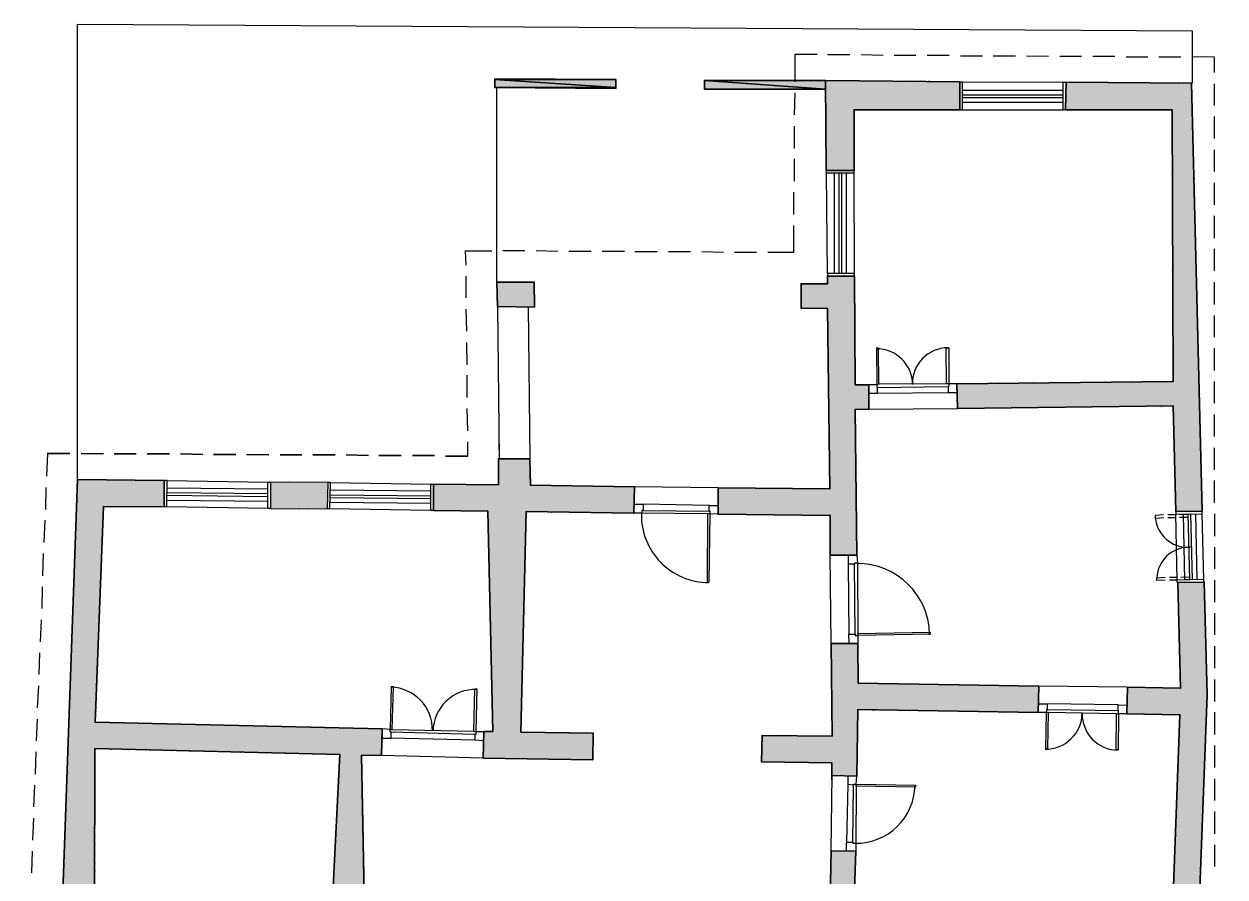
# Model space of a CAD drawing. Header units: millimetres. Extents: x -20110 to -5819, y 9740 to 30038.
# Drawn here: x -19802 to -6097, y 20302 to 30038 of the extents above; entities that cross this region are included whole.
import ezdxf

# ---------------------------------------------------------------- set-up
doc = ezdxf.new("R2010")
doc.units = ezdxf.units.MM
for name, color, linetype, lineweight in [('A-ALV-___-___-EXI', 250, 'Continuous', 35), ('A-CER-___-___-EXI', 250, 'Continuous', 25), ('A-COB-___-___-EXI', 250, 'Continuous', 25), ('A-JAN-___-___-EXI', 250, 'Continuous', 25), ('A-PIS-___-___-EXI', 250, 'Continuous', 25), ('A-POR-___-___-EXI', 250, 'Continuous', 25)]:
    doc.layers.add(name, color=color, linetype=linetype, lineweight=lineweight)

msp = doc.modelspace()

# ---------------------------------------------------------------- hatches: boundary and pattern name
at = {"layer": 'A-ALV-___-___-EXI'}
h = msp.add_hatch(color=11, dxfattribs=at)
h.paths.add_polyline_path([(-19778, 10084), (-18419, 10133), (-18431, 10471), (-19483, 10447), (-19500, 13822), (-15872, 13888), (-15877, 12850), (-15563, 12850), (-15571, 13810), (-14502, 13827), (-14502, 14129), (-15563, 14112), (-15618, 17987), (-15063, 17987), (-15068, 18289), (-15872, 18289), (-15896, 19194), (-16306, 19213), (-16349, 18272), (-19000, 18258), (-18993, 21767), (-16198, 21701), (-16276, 20119), (-15920, 20100), (-15950, 21694), (-15721, 21690), (-15714, 21992), (-18988, 22069), (-18896, 24532), (-18203, 24527), (-18203, 24829), (-19193, 24840), (-19452, 17456), (-19113, 17421), (-19066, 17909), (-15920, 17921), (-15877, 14190), (-19464, 14171), (-19210, 16520), (-19511, 16551), (-19802, 13791), (-19798, 13196)])
h.paths.add_polyline_path([(-17618, 10164), (-14731, 10273), (-14743, 10575), (-15552, 10544), (-15559, 11643), (-15877, 11643), (-15884, 10532), (-17629, 10490)])
h.paths.add_polyline_path([(-13722, 10315), (-6097, 10610), (-6387, 14438), (-9564, 14221), (-11054, 14183), (-11042, 13876), (-10493, 13869), (-10474, 13442), (-10167, 13459), (-10184, 13869), (-6665, 14112), (-6399, 10888), (-9974, 10761), (-10099, 12506), (-10408, 12482), (-10281, 10754), (-13736, 10622)])
h.paths.add_polyline_path([(-13542, 13841), (-11953, 13864), (-11960, 14171), (-13179, 14149), (-13179, 14692), (-13469, 14692), (-13469, 14144), (-13547, 14143)])
h.paths.add_polyline_path([(-9611, 14558), (-6460, 14655), (-6460, 18157), (-6302, 22383), (-6333, 23668), (-6635, 23664), (-6604, 22456), (-7208, 22468), (-7215, 22166), (-6611, 22154), (-6762, 18138), (-8017, 18138), (-8017, 19291), (-10354, 19279), (-10311, 20595), (-10590, 20602), (-10620, 19147), (-8151, 19164), (-8151, 18006), (-6599, 18006), (-6599, 15820), (-8856, 15820), (-8856, 15676), (-6599, 15676), (-6599, 14794), (-9467, 14704), (-9472, 16105), (-9611, 16105)])
h.paths.add_polyline_path([(-13457, 15699), (-13167, 15699), (-13148, 18005), (-11953, 18013), (-11953, 18315), (-14158, 18301), (-14158, 17999), (-13446, 18003)])
h.paths.add_polyline_path([(-9618, 16666), (-9472, 16666), (-9472, 18018), (-9158, 18018), (-9158, 18301), (-10377, 18320), (-10373, 18525), (-10625, 18525), (-10632, 18327), (-11054, 18320), (-11047, 18018), (-9618, 18029)])
h.paths.add_polyline_path([(-10299, 21454), (-10288, 22213), (-8229, 22178), (-8222, 22480), (-10281, 22515), (-10288, 22968), (-10590, 22968), (-10578, 21911), (-11380, 21918), (-11387, 21617), (-10582, 21605), (-10582, 21459)])
h.paths.add_polyline_path([(-13311, 21640), (-13306, 21942), (-14132, 21954), (-14073, 24473), (-12842, 24454), (-12835, 24756), (-14023, 24774), (-14030, 25076), (-14387, 25076), (-14387, 24779), (-15130, 24786), (-15130, 24484), (-14507, 24477), (-14453, 21961), (-14556, 21961), (-14561, 21659)])
h.paths.add_polyline_path([(-10601, 23977), (-10299, 23977), (-10318, 25638), (-10160, 25642), (-10160, 25921), (-10318, 25921), (-10323, 27159), (-10632, 27159), (-10632, 27074), (-10934, 27074), (-10934, 26796), (-10632, 26791), (-10606, 24732), (-11882, 24744), (-11882, 24442), (-10601, 24430)])
h.paths.add_polyline_path([(-6658, 24473), (-6356, 24477), (-6477, 29362), (-7908, 29373), (-7915, 29060), (-6701, 29060), (-6689, 25956), (-9158, 25932), (-9151, 25649), (-6689, 25680)])
h.paths.add_polyline_path([(-16337, 24503), (-16330, 24805), (-16988, 24810), (-16988, 24508)])
h.paths.add_polyline_path([(-13976, 26807), (-13981, 27093), (-14405, 27093), (-14398, 26814)])
h.paths.add_polyline_path([(-10330, 28366), (-10330, 29060), (-9123, 29060), (-9123, 29380), (-10656, 29392), (-10649, 28366)])
at = {"layer": 'A-CER-___-___-EXI'}
for points in [[(-13047, 29314), (-13047, 29404), (-14429, 29404)], [(-14429, 29314), (-13047, 29314), (-14429, 29404)], [(-10656, 29296), (-10656, 29392), (-12038, 29392), (-11987, 29389)], [(-11987, 29296), (-10656, 29296), (-12038, 29392), (-12038, 29296)]]:
    msp.add_hatch(color=7, dxfattribs=at).paths.add_polyline_path(points)

# ---------------------------------------------------------------- linework, layer by layer
at = {"layer": 'A-ALV-___-___-EXI'}
for p, q in [((-10469, 29392), (-10471, 29391)), ((-10373, 29392), (-10375, 29390)), ((-9870, 29388), (-9872, 29386)), ((-9769, 29388), (-9771, 29385)), ((-9672, 29388), (-9675, 29385)), ((-9568, 29388), (-9572, 29384)), ((-9467, 29388), (-9471, 29383)), ((-7668, 29373), (-7669, 29371)), ((-7564, 29373), (-7567, 29371)), ((-7165, 29369), (-7167, 29367)), ((-7064, 29369), (-7066, 29366)), ((-6967, 29369), (-6970, 29366)), ((-6863, 29369), (-6867, 29365)), ((-6767, 29369), (-6771, 29364)), ((-6665, 29369), (-6671, 29363)), ((-6568, 29369), (-6575, 29362)), ((-10654, 29207), (-10656, 29206)), ((-6472, 29253), (-6474, 29251)), ((-10654, 29104), (-10656, 29102)), ((-6465, 29060), (-6469, 29055)), ((-10653, 29008), (-10656, 29005)), ((-6465, 28963), (-6467, 28961)), ((-6699, 28724), (-6701, 28722)), ((-6460, 28765), (-6462, 28763)), ((-6699, 28627), (-6701, 28626)), ((-6699, 28524), (-6701, 28522)), ((-6453, 28564), (-6457, 28561)), ((-6698, 28430), (-6701, 28428)), ((-6453, 28468), (-6454, 28466)), ((-6698, 28327), (-6701, 28324)), ((-6448, 28277), (-6450, 28275)), ((-6697, 28223), (-6701, 28220)), ((-6697, 28129), (-6701, 28126)), ((-6697, 28026), (-6701, 28022)), ((-6441, 28076), (-6445, 28073)), ((-6441, 27980), (-6442, 27978)), ((-6434, 27781), (-6438, 27778)), ((-6429, 27588), (-6433, 27585)), ((-6694, 27427), (-6696, 27425)), ((-6694, 27323), (-6696, 27322)), ((-6422, 27291), (-6425, 27288)), ((-6694, 27227), (-6696, 27225)), ((-6693, 27126), (-6696, 27123)), ((-6693, 27023), (-6696, 27020)), ((-6418, 27093), (-6421, 27090)), ((-14402, 26975), (-14405, 26972)), ((-14400, 26874), (-14405, 26869)), ((-10318, 26923), (-10322, 26919)), ((-6692, 26926), (-6696, 26923)), ((-14155, 26810), (-14158, 26807)), ((-14060, 26809), (-14061, 26807)), ((-10318, 26822), (-10322, 26818)), ((-10318, 26725), (-10321, 26722)), ((-6692, 26825), (-6696, 26822)), ((-6410, 26796), (-6413, 26793)), ((-10318, 26621), (-10321, 26618)), ((-6406, 26602), (-6408, 26599)), ((-6399, 26307), (-6401, 26305)), ((-6394, 26107), (-6396, 26105)), ((-8887, 25940), (-8891, 25935)), ((-8783, 25940), (-8787, 25936)), ((-8682, 25940), (-8684, 25937)), ((-8578, 25940), (-8579, 25938)), ((-8276, 25944), (-8279, 25941)), ((-8175, 25944), (-8177, 25942)), ((-8071, 25944), (-8072, 25943)), ((-7764, 25951), (-7770, 25946)), ((-7668, 25951), (-7672, 25947)), ((-7564, 25951), (-7567, 25948)), ((-7462, 25951), (-7465, 25949)), ((-7359, 25951), (-7360, 25950)), ((-7153, 25956), (-7158, 25952)), ((-7052, 25956), (-7056, 25953)), ((-6955, 25956), (-6958, 25953)), ((-6852, 25956), (-6853, 25954)), ((-6387, 25812), (-6389, 25810)), ((-10618, 25717), (-10620, 25715)), ((-8661, 25656), (-8663, 25654)), ((-8559, 25657), (-8561, 25654)), ((-8052, 25663), (-8054, 25661)), ((-7539, 25670), (-7540, 25668)), ((-7441, 25671), (-7443, 25668)), ((-7133, 25675), (-7135, 25673)), ((-7030, 25676), (-7033, 25673)), ((-6925, 25677), (-6929, 25673)), ((-6823, 25678), (-6828, 25673)), ((-10617, 25622), (-10620, 25619)), ((-6687, 25620), (-6689, 25619)), ((-6380, 25619), (-6384, 25614)), ((-6380, 25522), (-6382, 25520)), ((-10311, 25317), (-10315, 25314)), ((-10311, 25220), (-10314, 25218)), ((-6375, 25324), (-6377, 25322)), ((-10611, 25121), (-10613, 25119)), ((-10311, 25119), (-10312, 25118)), ((-6675, 25126), (-6677, 25124)), ((-6368, 25124), (-6372, 25120)), ((-10610, 25025), (-10613, 25022)), ((-10304, 25022), (-10311, 25015)), ((-6368, 25027), (-6370, 25025)), ((-19054, 24840), (-19055, 24839)), ((-10304, 24918), (-10310, 24912)), ((-10304, 24822), (-10309, 24817)), ((-6363, 24833), (-6365, 24832)), ((-14971, 24786), (-14973, 24785)), ((-14875, 24786), (-14877, 24784)), ((-14778, 24786), (-14781, 24783)), ((-13880, 24774), (-13882, 24772)), ((-13481, 24767), (-13482, 24766)), ((-13384, 24767), (-13387, 24764)), ((-13186, 24763), (-13188, 24761)), ((-13082, 24763), (-13086, 24760)), ((-12986, 24763), (-12990, 24758)), ((-12884, 24763), (-12890, 24756)), ((-11693, 24744), (-11695, 24742)), ((-11592, 24744), (-11595, 24741)), ((-11495, 24744), (-11499, 24740)), ((-10304, 24720), (-10308, 24717)), ((-10304, 24624), (-10307, 24621)), ((-6662, 24638), (-6665, 24635)), ((-6356, 24635), (-6360, 24632)), ((-6356, 24539), (-6358, 24537)), ((-18453, 24529), (-18455, 24527)), ((-14775, 24480), (-14778, 24477)), ((-14675, 24479), (-14677, 24477)), ((-13780, 24468), (-13783, 24466)), ((-11389, 24437), (-11391, 24435)), ((-11293, 24437), (-11295, 24435)), ((-10989, 24434), (-10993, 24430)), ((-10893, 24433), (-10896, 24430)), ((-10793, 24432), (-10795, 24430)), ((-10304, 24520), (-10306, 24518)), ((-10299, 24423), (-10304, 24418)), ((-6517, 24475), (-6519, 24473)), ((-14073, 24272), (-14078, 24267)), ((-14073, 24381), (-14075, 24378)), ((-10299, 24322), (-10303, 24318)), ((-14500, 24154), (-14502, 24152)), ((-14078, 24171), (-14080, 24168)), ((-10299, 24225), (-10302, 24222)), ((-14078, 24067), (-14083, 24062)), ((-14494, 23859), (-14495, 23857)), ((-14085, 23862), (-14087, 23859)), ((-14085, 23760), (-14090, 23755)), ((-14092, 23555), (-14094, 23552)), ((-6632, 23558), (-6635, 23555)), ((-6326, 23458), (-6328, 23456)), ((-19246, 23337), (-19247, 23336)), ((-18938, 23336), (-18941, 23334)), ((-14097, 23343), (-14099, 23340)), ((-6321, 23258), (-6323, 23256)), ((-6619, 23068), (-6623, 23065)), ((-18950, 23022), (-18952, 23020)), ((-6314, 22968), (-6316, 22966)), ((-14108, 22829), (-14111, 22826)), ((-6614, 22868), (-6616, 22867)), ((-6309, 22770), (-6311, 22768)), ((-18962, 22709), (-18964, 22706)), ((-10281, 22624), (-10282, 22622)), ((-6609, 22675), (-6611, 22673)), ((-19275, 22506), (-19278, 22503)), ((-18969, 22503), (-18972, 22501)), ((-10191, 22515), (-10193, 22514)), ((-10094, 22515), (-10097, 22512)), ((-9894, 22510), (-9896, 22508)), ((-9797, 22510), (-9801, 22507)), ((-9696, 22510), (-9701, 22505)), ((-9495, 22503), (-9497, 22502)), ((-9399, 22503), (-9402, 22500)), ((-9200, 22499), (-9202, 22497)), ((-9104, 22499), (-9107, 22495)), ((-9000, 22499), (-9005, 22493)), ((-8809, 22492), (-8811, 22490)), ((-8705, 22492), (-8709, 22488)), ((-8609, 22492), (-8613, 22486)), ((-8410, 22484), (-8412, 22483)), ((-8307, 22484), (-8310, 22481)), ((-6607, 22573), (-6611, 22569)), ((-6302, 22473), (-6304, 22471)), ((-10581, 22226), (-10582, 22225)), ((-10123, 22210), (-10083, 22209)), ((-9694, 22203), (-9696, 22201)), ((-6302, 22275), (-6306, 22270)), ((-18981, 22190), (-18983, 22187)), ((-14127, 22105), (-14128, 22104)), ((-10288, 22117), (-10289, 22115)), ((-8607, 22184), (-8609, 22183)), ((-7118, 22164), (-7123, 22159)), ((-7018, 22162), (-7021, 22159)), ((-6923, 22160), (-6925, 22159)), ((-6817, 22158), (-6821, 22154)), ((-6722, 22156), (-6724, 22154)), ((-13981, 21954), (-13983, 21952)), ((-13880, 21954), (-13883, 21950)), ((-13679, 21949), (-13681, 21947)), ((-13585, 21949), (-13588, 21946)), ((-13481, 21949), (-13485, 21945)), ((-13384, 21949), (-13390, 21943)), ((-10288, 22015), (-10291, 22012)), ((-6614, 22064), (-6616, 22062)), ((-6314, 21961), (-6318, 21957)), ((-13306, 21815), (-13308, 21813)), ((-11382, 21831), (-11387, 21826)), ((-11193, 21918), (-11195, 21917)), ((-11097, 21918), (-11099, 21916)), ((-10292, 21810), (-10294, 21808)), ((-18898, 21765), (-18903, 21760)), ((-18804, 21763), (-18806, 21760)), ((-18610, 21758), (-18613, 21756)), ((-18410, 21754), (-18415, 21749)), ((-18315, 21751), (-18318, 21749)), ((-18115, 21747), (-18118, 21744)), ((-17914, 21742), (-17919, 21737)), ((-17820, 21740), (-17823, 21737)), ((-17624, 21735), (-17629, 21730)), ((-17523, 21733), (-17526, 21730)), ((-17424, 21730), (-17429, 21725)), ((-17329, 21728), (-17332, 21725)), ((-17129, 21723), (-17134, 21718)), ((-17034, 21721), (-17037, 21718)), ((-16834, 21716), (-16837, 21713)), ((-16638, 21712), (-16644, 21706)), ((-16539, 21710), (-16542, 21706)), ((-16345, 21705), (-16349, 21701)), ((-14275, 21655), (-14278, 21652)), ((-11384, 21728), (-11387, 21725)), ((-10292, 21706), (-10296, 21703)), ((-16200, 21652), (-16205, 21647)), ((-14180, 21653), (-14181, 21652)), ((-10992, 21611), (-10993, 21609)), ((-6326, 21647), (-6330, 21643)), ((-19312, 21460), (-19313, 21459)), ((-15943, 21496), (-15946, 21493)), ((-15943, 21400), (-15945, 21398)), ((-19319, 21250), (-19320, 21249)), ((-6340, 21334), (-6341, 21332)), ((-19323, 21147), (-19325, 21145)), ((-18993, 21176), (-18994, 21174)), ((-15938, 21206), (-15941, 21204)), ((-18993, 21072), (-18994, 21070)), ((-18993, 20970), (-18994, 20969)), ((-15931, 21006), (-15937, 21000)), ((-6352, 21018), (-6353, 21016)), ((-19330, 20937), (-19332, 20935)), ((-18993, 20867), (-18994, 20865)), ((-15931, 20909), (-15935, 20905)), ((-18993, 20770), (-18995, 20768)), ((-15927, 20808), (-15933, 20801)), ((-15927, 20711), (-15931, 20706)), ((-6363, 20704), (-6365, 20702)), ((-6356, 20808), (-6361, 20803)), ((-19341, 20622), (-19344, 20619)), ((-18993, 20668), (-18995, 20666)), ((-18993, 20565), (-18995, 20562)), ((-15927, 20614), (-15929, 20611)), ((-18993, 20463), (-18995, 20461)), ((-15920, 20518), (-15927, 20510)), ((-10592, 20501), (-10594, 20499)), ((-6368, 20494), (-6373, 20489)), ((-19352, 20309), (-19356, 20305)), ((-18993, 20367), (-18995, 20364)), ((-15920, 20414), (-15925, 20408)), ((-15915, 20317), (-15924, 20309)), ((-6375, 20390), (-6377, 20389))]:
    msp.add_line(p, q, dxfattribs=at)
for points in [[(-10656, 29392), (-10649, 28366), (-10330, 28366), (-10330, 29060), (-9123, 29060), (-9123, 29380)], [(-6701, 29060), (-6689, 25956), (-9158, 25932), (-9151, 25649), (-6689, 25680), (-6658, 24473), (-6356, 24477), (-6477, 29362), (-7908, 29373), (-7915, 29060)], [(-10632, 27074), (-10934, 27074), (-10934, 26796), (-10632, 26791), (-10606, 24732), (-11882, 24744), (-11882, 24442), (-10601, 24430), (-10601, 23977), (-10299, 23977), (-10318, 25638), (-10160, 25642), (-10160, 25921), (-10318, 25921), (-10323, 27159), (-10632, 27159)], [(-13976, 26807), (-13981, 27093), (-14405, 27093), (-14398, 26814)], [(-14030, 25076), (-14387, 25076), (-14387, 24779), (-15130, 24786), (-15130, 24484), (-14507, 24477), (-14453, 21961), (-14556, 21961), (-14561, 21659), (-13311, 21640), (-13306, 21942), (-14132, 21954), (-14073, 24473), (-12842, 24454), (-12835, 24756), (-14023, 24774)], [(-10281, 22515), (-10288, 22968), (-10590, 22968), (-10578, 21911), (-11380, 21918), (-11387, 21617), (-10582, 21605), (-10582, 21459), (-10299, 21454), (-10288, 22213), (-8229, 22178), (-8222, 22480)]]:
    msp.add_lwpolyline(points, close=True, dxfattribs=at)
for points in [[(-15920, 20100), (-15950, 21694), (-15721, 21690), (-15714, 21992), (-18988, 22069), (-18896, 24532), (-18203, 24527), (-18203, 24829), (-19193, 24840), (-19452, 17456)], [(-6460, 18157), (-6302, 22383), (-6333, 23668), (-6635, 23664), (-6604, 22456), (-7208, 22468), (-7215, 22166), (-6611, 22154), (-6762, 18138)], [(-19000, 18258), (-18993, 21767), (-16198, 21701), (-16276, 20119)], [(-10354, 19279), (-10311, 20595), (-10590, 20602), (-10620, 19147)]]:
    msp.add_lwpolyline(points, dxfattribs=at)
at = {"layer": 'A-CER-___-___-EXI'}
for p, q in [((-14429, 29404), (-13047, 29314)), ((-14405, 27093), (-14405, 29307))]:
    msp.add_line(p, q, dxfattribs=at)
for points in [[(-13047, 29404), (-14429, 29411), (-13047, 29404), (-13047, 29314), (-14429, 29314), (-14429, 29411), (-14429, 29404), (-13047, 29404), (-13047, 29303), (-14429, 29314), (-14429, 29404), (-13047, 29314), (-14429, 29314), (-13047, 29314), (-14429, 29404), (-14429, 29314), (-13047, 29303), (-13047, 29314), (-13047, 29404), (-14429, 29404), (-13047, 29404)], [(-10656, 29392), (-12038, 29399), (-12038, 29392), (-12038, 29296), (-10656, 29296), (-10656, 29392), (-12038, 29392)], [(-10656, 29291), (-12038, 29296), (-10656, 29291), (-10656, 29296), (-12038, 29392), (-10656, 29392), (-12038, 29392), (-10656, 29296), (-12038, 29296), (-10656, 29296)]]:
    msp.add_lwpolyline(points, dxfattribs=at)
msp.add_lwpolyline([(-12038, 29392), (-12038, 29296), (-12038, 29399), (-10656, 29392), (-10656, 29296)], close=True, dxfattribs=at)
at = {"layer": 'A-COB-___-___-EXI'}
for p, q in [((-10632, 29689), (-10377, 29689)), ((-10250, 29689), (-9998, 29682)), ((-9870, 29682), (-9623, 29682)), ((-9495, 29682), (-9243, 29682)), ((-9116, 29675), (-8863, 29675)), ((-8741, 29675), (-8488, 29675)), ((-8361, 29675), (-8109, 29671)), ((-7981, 29671), (-7734, 29671)), ((-7606, 29671), (-7354, 29671)), ((-7226, 29663), (-6979, 29663)), ((-6852, 29663), (-6599, 29663)), ((-6217, 29109), (-6217, 29357)), ((-11005, 29253), (-11012, 29001)), ((-6217, 28730), (-6217, 28982)), ((-11012, 28873), (-11012, 28619)), ((-6217, 28355), (-6217, 28602)), ((-11012, 28498), (-11012, 28246)), ((-11019, 28119), (-11019, 27864)), ((-6217, 27975), (-6217, 28227)), ((-6217, 27593), (-6217, 27847)), ((-14085, 27449), (-14339, 27449)), ((-13710, 27442), (-13957, 27449)), ((-13330, 27442), (-13585, 27442)), ((-12950, 27442), (-13203, 27442)), ((-12575, 27437), (-12830, 27437)), ((-12196, 27437), (-12448, 27437)), ((-11821, 27430), (-12068, 27437)), ((-11441, 27430), (-11693, 27430)), ((-6217, 27220), (-6217, 27472)), ((-14755, 26911), (-14755, 27159)), ((-6217, 26838), (-6217, 27093)), ((-14750, 26531), (-14755, 26784)), ((-6217, 26465), (-6217, 26711)), ((-14743, 26149), (-14750, 26404)), ((-6217, 26083), (-6217, 26338)), ((-14743, 25777), (-14743, 26029)), ((-6217, 25711), (-6217, 25956)), ((-14736, 25395), (-14743, 25649)), ((-6217, 25329), (-6217, 25583)), ((-19542, 24876), (-19530, 25135)), ((-6217, 24949), (-6217, 25201)), ((-6217, 24574), (-6217, 24829)), ((-19554, 24496), (-19549, 24749)), ((-6212, 24194), (-6212, 24447)), ((-19573, 24121), (-19561, 24376)), ((-19585, 23741), (-19580, 23994)), ((-6212, 23819), (-6212, 24067)), ((-19596, 23366), (-19592, 23614)), ((-6212, 23440), (-6212, 23692)), ((-6212, 23065), (-6212, 23312)), ((-19615, 22987), (-19603, 23239)), ((-6212, 22685), (-6212, 22937)), ((-19627, 22612), (-19622, 22859)), ((-19646, 22232), (-19634, 22484)), ((-6212, 22305), (-6212, 22558)), ((-19658, 21857), (-19646, 22105)), ((-6212, 21930), (-6212, 22183)), ((-6212, 21551), (-6212, 21803)), ((-19669, 21477), (-19662, 21730)), ((-6212, 21176), (-6212, 21423)), ((-19688, 21102), (-19677, 21350)), ((-19700, 20723), (-19688, 20975)), ((-6212, 20796), (-6212, 21048)), ((-19712, 20348), (-19705, 20595)), ((-6212, 20421), (-6212, 20668))]:
    msp.add_line(p, q, dxfattribs=at)
for points in [[(-10752, 29689), (-11005, 29689), (-11005, 29380)], [(-6217, 29484), (-6217, 29659), (-6472, 29663)], [(-11019, 27739), (-11019, 27430), (-11314, 27430)], [(-14755, 27286), (-14762, 27449), (-14464, 27449)], [(-14736, 25107), (-14990, 25107), (-14736, 25107), (-14736, 25270)]]:
    msp.add_lwpolyline(points, dxfattribs=at)
for points in [[(-19278, 25135), (-19537, 25135)], [(-18896, 25131), (-19151, 25135)], [(-18523, 25131), (-18771, 25131)], [(-18141, 25131), (-18396, 25131)], [(-17761, 25124), (-18016, 25131)], [(-17386, 25124), (-17641, 25124)], [(-17007, 25119), (-17262, 25124)], [(-16632, 25119), (-16879, 25119)], [(-16252, 25119), (-16507, 25119)], [(-15872, 25112), (-16125, 25119)], [(-15497, 25112), (-15752, 25112)], [(-15118, 25112), (-15370, 25112)]]:
    msp.add_lwpolyline(points, close=True, dxfattribs=at)
at = {"layer": 'A-JAN-___-___-EXI'}
for p, q in [((-9123, 29380), (-9092, 29380)), ((-9092, 29284), (-7943, 29284)), ((-9092, 29229), (-7943, 29229)), ((-9092, 29199), (-7943, 29199)), ((-7911, 29233), (-7915, 29229)), ((-9092, 29145), (-7943, 29145)), ((-7915, 29060), (-7943, 29060)), ((-7914, 29127), (-7915, 29126)), ((-10552, 27189), (-10552, 28336)), ((-10498, 27189), (-10498, 28336)), ((-10469, 27189), (-10469, 28336)), ((-10415, 27189), (-10415, 28336)), ((-10330, 28336), (-10330, 28366)), ((-10632, 27189), (-10632, 27159)), ((-18167, 24829), (-18195, 24829)), ((-17019, 24508), (-17019, 24810)), ((-16766, 24810), (-16768, 24808)), ((-16670, 24810), (-16672, 24808)), ((-18167, 24744), (-17019, 24732)), ((-18167, 24690), (-17019, 24678)), ((-16306, 24805), (-16330, 24805)), ((-16306, 24720), (-15160, 24708)), ((-15160, 24484), (-15160, 24786)), ((-18172, 24605), (-17019, 24593)), ((-18167, 24659), (-17019, 24647)), ((-16313, 24581), (-15160, 24569)), ((-16306, 24666), (-15160, 24654)), ((-16306, 24635), (-15160, 24624)), ((-16667, 24506), (-16670, 24503)), ((-16564, 24505), (-16566, 24503))]:
    msp.add_line(p, q, dxfattribs=at)
for points in [[(-9123, 29060), (-9092, 29060), (-7943, 29060), (-7943, 29373)], [(-9092, 29060), (-9092, 29380), (-7943, 29373), (-7908, 29373)], [(-10323, 27159), (-10323, 27189), (-10632, 27189), (-10644, 28336), (-10649, 28366)], [(-10323, 27189), (-10330, 28336), (-10649, 28336)], [(-18172, 24527), (-18167, 24829), (-17019, 24810), (-16988, 24810)], [(-16313, 24503), (-16306, 24805), (-15160, 24786), (-15130, 24786)], [(-16988, 24508), (-17019, 24508), (-18172, 24527), (-18203, 24527)], [(-15130, 24484), (-15160, 24484), (-16313, 24503), (-16342, 24503)]]:
    msp.add_lwpolyline(points, dxfattribs=at)
msp.add_lwpolyline([(-16988, 24508), (-16337, 24503), (-16330, 24805), (-16988, 24810)], close=True, dxfattribs=at)
at = {"layer": 'A-PIS-___-___-EXI'}
msp.add_lwpolyline([(-19193, 24840), (-19193, 30038), (-6472, 29961), (-6472, 29362)], dxfattribs=at)
at = {"layer": 'A-POR-___-___-EXI'}
for p, q in [((-14398, 26814), (-14380, 25076)), ((-14049, 26809), (-14030, 25076)), ((-10318, 26520), (-10321, 26517)), ((-10318, 26423), (-10320, 26421)), ((-10318, 26319), (-10320, 26318)), ((-10160, 25824), (-10064, 25824)), ((-10160, 25642), (-9151, 25649)), ((-10311, 25517), (-10317, 25512)), ((-14380, 25178), (-14380, 25432)), ((-10311, 25421), (-10316, 25416)), ((-11882, 24744), (-12835, 24756)), ((-12839, 24557), (-12738, 24557)), ((-6665, 24435), (-6750, 24435)), ((-6750, 24407), (-6665, 24407)), ((-6616, 24411), (-6519, 24411)), ((-6573, 24442), (-6557, 23692)), ((-6491, 24442), (-6472, 23699)), ((-6434, 24442), (-6418, 23699)), ((-10299, 24121), (-10301, 24120)), ((-10590, 22968), (-10601, 23977)), ((-6731, 23723), (-6646, 23723)), ((-6599, 23723), (-6502, 23730)), ((-6646, 23692), (-6731, 23692)), ((-6642, 23664), (-6642, 23692)), ((-6519, 23668), (-6522, 23665)), ((-6418, 23668), (-6419, 23667)), ((-14470, 22776), (-14472, 22775)), ((-10588, 22830), (-10590, 22829)), ((-10281, 22727), (-10284, 22724)), ((-7215, 22468), (-8222, 22480)), ((-8222, 22371), (-8224, 22369)), ((-8222, 22267), (-8227, 22263)), ((-7212, 22277), (-7215, 22275)), ((-15714, 21930), (-15716, 21929)), ((-15714, 21826), (-15718, 21823)), ((-14558, 21857), (-14658, 21864)), ((-15851, 21692), (-15854, 21690)), ((-14561, 21659), (-15721, 21690)), ((-14559, 21781), (-14561, 21779)), ((-10441, 21456), (-10443, 21454)), ((-10415, 20598), (-10415, 20699)), ((-10498, 20602), (-10500, 20600))]:
    msp.add_line(p, q, dxfattribs=at)
for points in [[(-9274, 25932), (-9278, 26343), (-9248, 26343), (-9248, 25932), (-9274, 25932), (-10045, 25928), (-10052, 26338), (-10075, 26338), (-10071, 25921), (-10071, 25890), (-10064, 25890), (-9255, 25902)], [(-10045, 25928), (-10071, 25921), (-10160, 25921)], [(-9158, 25932), (-9248, 25932), (-9248, 25902), (-9255, 25902), (-9255, 25831)], [(-10064, 25890), (-10064, 25824), (-9255, 25831), (-9155, 25831)], [(-11983, 24543), (-12738, 24557), (-12738, 24484), (-11983, 24477)], [(-11882, 24442), (-11972, 24447), (-11972, 24477), (-11983, 24477), (-11983, 24543), (-11882, 24543)], [(-12738, 24484), (-12750, 24484), (-12750, 24454), (-12842, 24454)], [(-11972, 24447), (-12002, 24447), (-12007, 23668), (-11983, 23668), (-11972, 24447), (-12781, 24454)], [(-6797, 24435), (-6894, 24430), (-6894, 24399), (-6793, 24407)], [(-6658, 24473), (-6658, 24442), (-6356, 24447)], [(-6340, 23699), (-6642, 23692), (-6658, 24442)], [(-6616, 24442), (-6519, 24442), (-6502, 23699), (-6599, 23692)], [(-6340, 23668), (-6340, 23699), (-6356, 24447), (-6356, 24477)], [(-10396, 23977), (-10396, 23874), (-10389, 23072)], [(-10318, 23072), (-10323, 23874), (-10396, 23874)], [(-10292, 23885), (-10323, 23885), (-10323, 23874)], [(-10299, 23977), (-10292, 23885), (-10288, 23060), (-10288, 22968)], [(-6778, 23692), (-6875, 23687), (-6875, 23718), (-6778, 23723)], [(-10384, 22968), (-10389, 23072), (-10318, 23072), (-10318, 23060), (-10288, 23060), (-10288, 23083), (-9460, 23095), (-9460, 23072), (-10288, 23060)], [(-15601, 21984), (-15587, 22473), (-15613, 22473), (-15625, 21984), (-15601, 21984), (-14670, 21966), (-14658, 22449), (-14634, 22449), (-14646, 21961), (-14646, 21930), (-14658, 21930), (-15613, 21954), (-15625, 21954), (-15625, 21984), (-15714, 21992), (-15714, 21888), (-15613, 21888)], [(-7316, 22267), (-7215, 22263), (-7219, 22166), (-7311, 22166), (-7311, 22197), (-7316, 22197), (-8125, 22209), (-8132, 22209), (-8137, 22178), (-8229, 22178), (-8222, 22279), (-8125, 22279)], [(-7316, 22197), (-7316, 22267), (-8125, 22279), (-8125, 22209)], [(-7335, 22166), (-7311, 22166), (-7316, 21749), (-7340, 21756), (-7335, 22166), (-8109, 22178), (-8137, 22178), (-8144, 21767), (-8120, 21767), (-8109, 22178)], [(-14658, 21930), (-14658, 21864), (-15613, 21888), (-15613, 21954)], [(-14670, 21966), (-14646, 21961), (-14556, 21961)], [(-10582, 21411), (-10582, 21459), (-10594, 20602)], [(-10342, 20699), (-10335, 21350), (-10335, 21362), (-10304, 21362), (-10299, 21454), (-10401, 21454), (-10401, 21357)], [(-10335, 21350), (-10401, 21357), (-10415, 20699), (-10342, 20699), (-10342, 20687), (-10311, 20687), (-10311, 20595)], [(-10304, 21362), (-9630, 21350), (-9630, 21326), (-10304, 21338), (-10304, 21362), (-10311, 20657)]]:
    msp.add_lwpolyline(points, dxfattribs=at)
for points in [[(-9660, 25923), (-9663, 26152), (-9849, 26333), (-10078, 26331)], [(-6892, 24399), (-6870, 24206), (-6708, 24062), (-6514, 24067)], [(-9467, 23065), (-9472, 23520), (-9844, 23885), (-10299, 23881)], [(-15141, 21970), (-15134, 22237), (-15346, 22461), (-15615, 22468)], [(-10316, 20687), (-9946, 20683), (-9641, 20977), (-9634, 21348)]]:
    msp.add_open_spline(points, degree=3, dxfattribs=at)
for points, knots in [([(-9257, 26343), (-9366, 26343), (-9472, 26298), (-9547, 26220), (-9547, 26220), (-9625, 26140), (-9667, 26034), (-9665, 25925)], [0, 0, 0, 0, 0.125, 0.125, 0.125, 0.125001, 1, 1, 1, 1]), ([(-12757, 24449), (-12762, 24244), (-12681, 24043), (-12538, 23895), (-12538, 23895), (-12394, 23749), (-12196, 23664), (-11990, 23664)], [0, 0, 0, 0, 0.125, 0.125, 0.125, 0.125001, 1, 1, 1, 1]), ([(-6484, 24067), (-6494, 24067), (-6504, 24067), (-6514, 24067), (-6708, 24062), (-6863, 23911), (-6875, 23718)], [0, 0, 0, 0, 1, 1, 1, 2, 2, 2, 2]), ([(-14637, 22442), (-14766, 22447), (-14891, 22397), (-14983, 22310), (-14983, 22310), (-15078, 22220), (-15132, 22098), (-15134, 21970)], [0, 0, 0, 0, 0.125, 0.125, 0.125, 0.125001, 1, 1, 1, 1]), ([(-8149, 21760), (-8038, 21760), (-7932, 21801), (-7854, 21878), (-7854, 21878), (-7774, 21954), (-7729, 22058), (-7726, 22168)], [0, 0, 0, 0, 0.125, 0.125, 0.125, 0.125001, 1, 1, 1, 1]), ([(-7726, 22171), (-7729, 22060), (-7686, 21954), (-7611, 21876), (-7611, 21876), (-7535, 21796), (-7429, 21751), (-7321, 21749)], [0, 0, 0, 0, 0.125, 0.125, 0.125, 0.125001, 1, 1, 1, 1])]:
    msp.add_open_spline(points, degree=3, knots=knots, dxfattribs=at)

doc.saveas('drawing.dxf')
